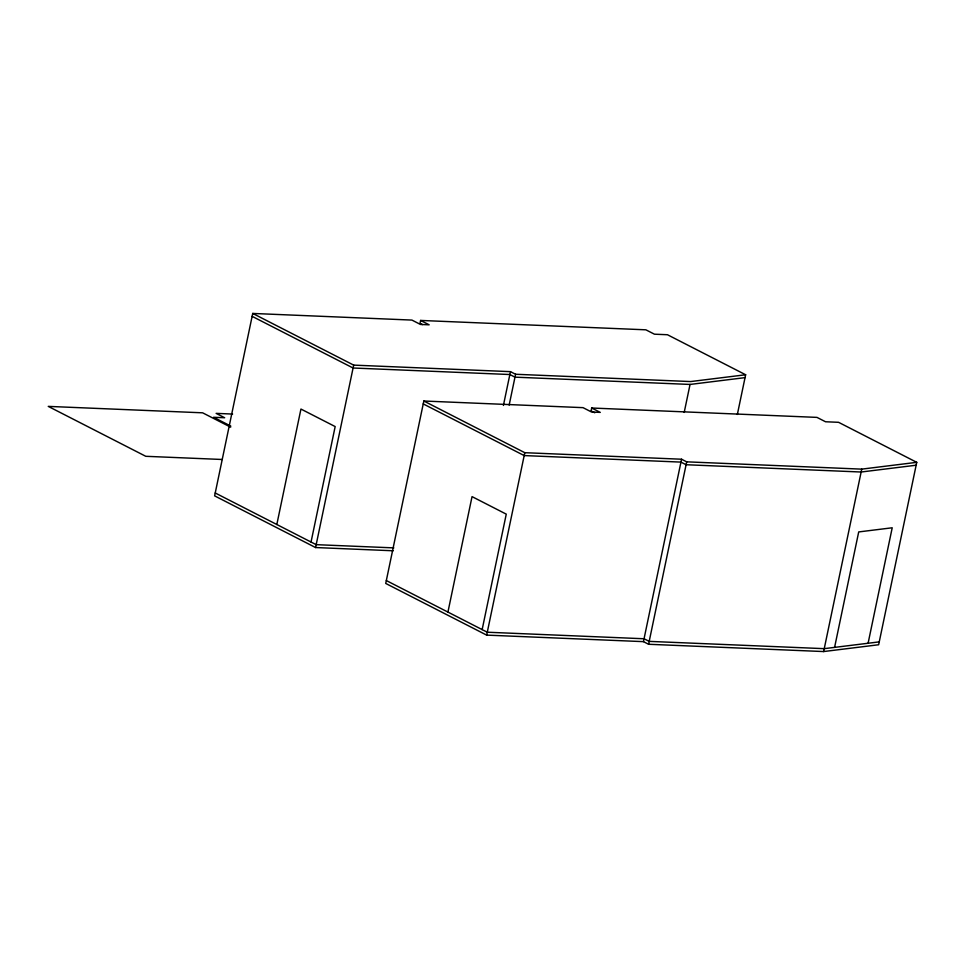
<?xml version="1.0" encoding="UTF-8"?>
<svg xmlns="http://www.w3.org/2000/svg" width="965" height="965" viewBox="0 0 965 965"><rect width="100%" height="100%" fill="white"/><g stroke="black" fill="none" stroke-linecap="round" stroke-linejoin="round"><path stroke-width="1.45" d="M422.441 324.578L420.004 323.323L420.607 320.44L429.16 324.819L420.475 324.457L411.922 320.078L252.734 313.444L214.628 495.865L315.579 547.541L393.213 550.774M276.822 524.514L300.947 409.051L335.169 426.566L311.044 542.028M315.579 547.541L353.685 365.12L252.734 313.444M591.702 408.014L600.266 412.393L591.581 412.031L583.029 407.652L423.84 401.018L385.723 583.439L486.674 635.115L643.45 641.641L648.589 644.27L823.64 651.556L878.645 644.753L916.75 462.332L838.561 422.308L825.533 421.765L816.981 417.387L591.702 408.014L591.099 410.897L594.766 412.767M447.929 612.087L472.042 496.625L506.263 514.14L482.15 629.602M503.404 405.445L510.461 371.646L353.685 365.12M509.146 405.131L515.587 374.263L510.461 371.646M486.674 635.115L524.791 452.694L423.84 401.018M684.197 412.417L690.047 384.444L745.04 377.641M643.45 641.641L681.555 459.219L524.791 452.694M648.589 644.27L686.694 461.837L681.555 459.219M737.356 414.443L745.643 374.758L667.454 334.734L654.439 334.192L645.875 329.813L420.607 320.44M823.64 651.556L861.745 469.135L916.75 462.332M834.592 647.382L858.705 531.932L892.215 527.783L868.102 643.245M745.643 374.758L690.65 381.561L515.587 374.263M916.147 465.214L861.142 472.018L686.091 464.732L680.952 462.102L524.188 455.577L423.237 403.913M879.248 641.87L824.243 648.661L649.192 641.375L644.053 638.758L487.277 632.22L386.326 580.556M690.047 384.444L514.984 377.158L509.858 374.529L353.081 368.003L252.13 316.339M232.613 414.057L216.124 413.37L224.676 417.749L213.579 417.29L230.816 426.108M686.694 461.837L861.745 469.135M222.215 459.485L145.775 456.3L48.25 406.386L202.614 412.815L230.671 427.169M393.817 547.879L316.182 544.658L215.231 492.982"/></g></svg>
